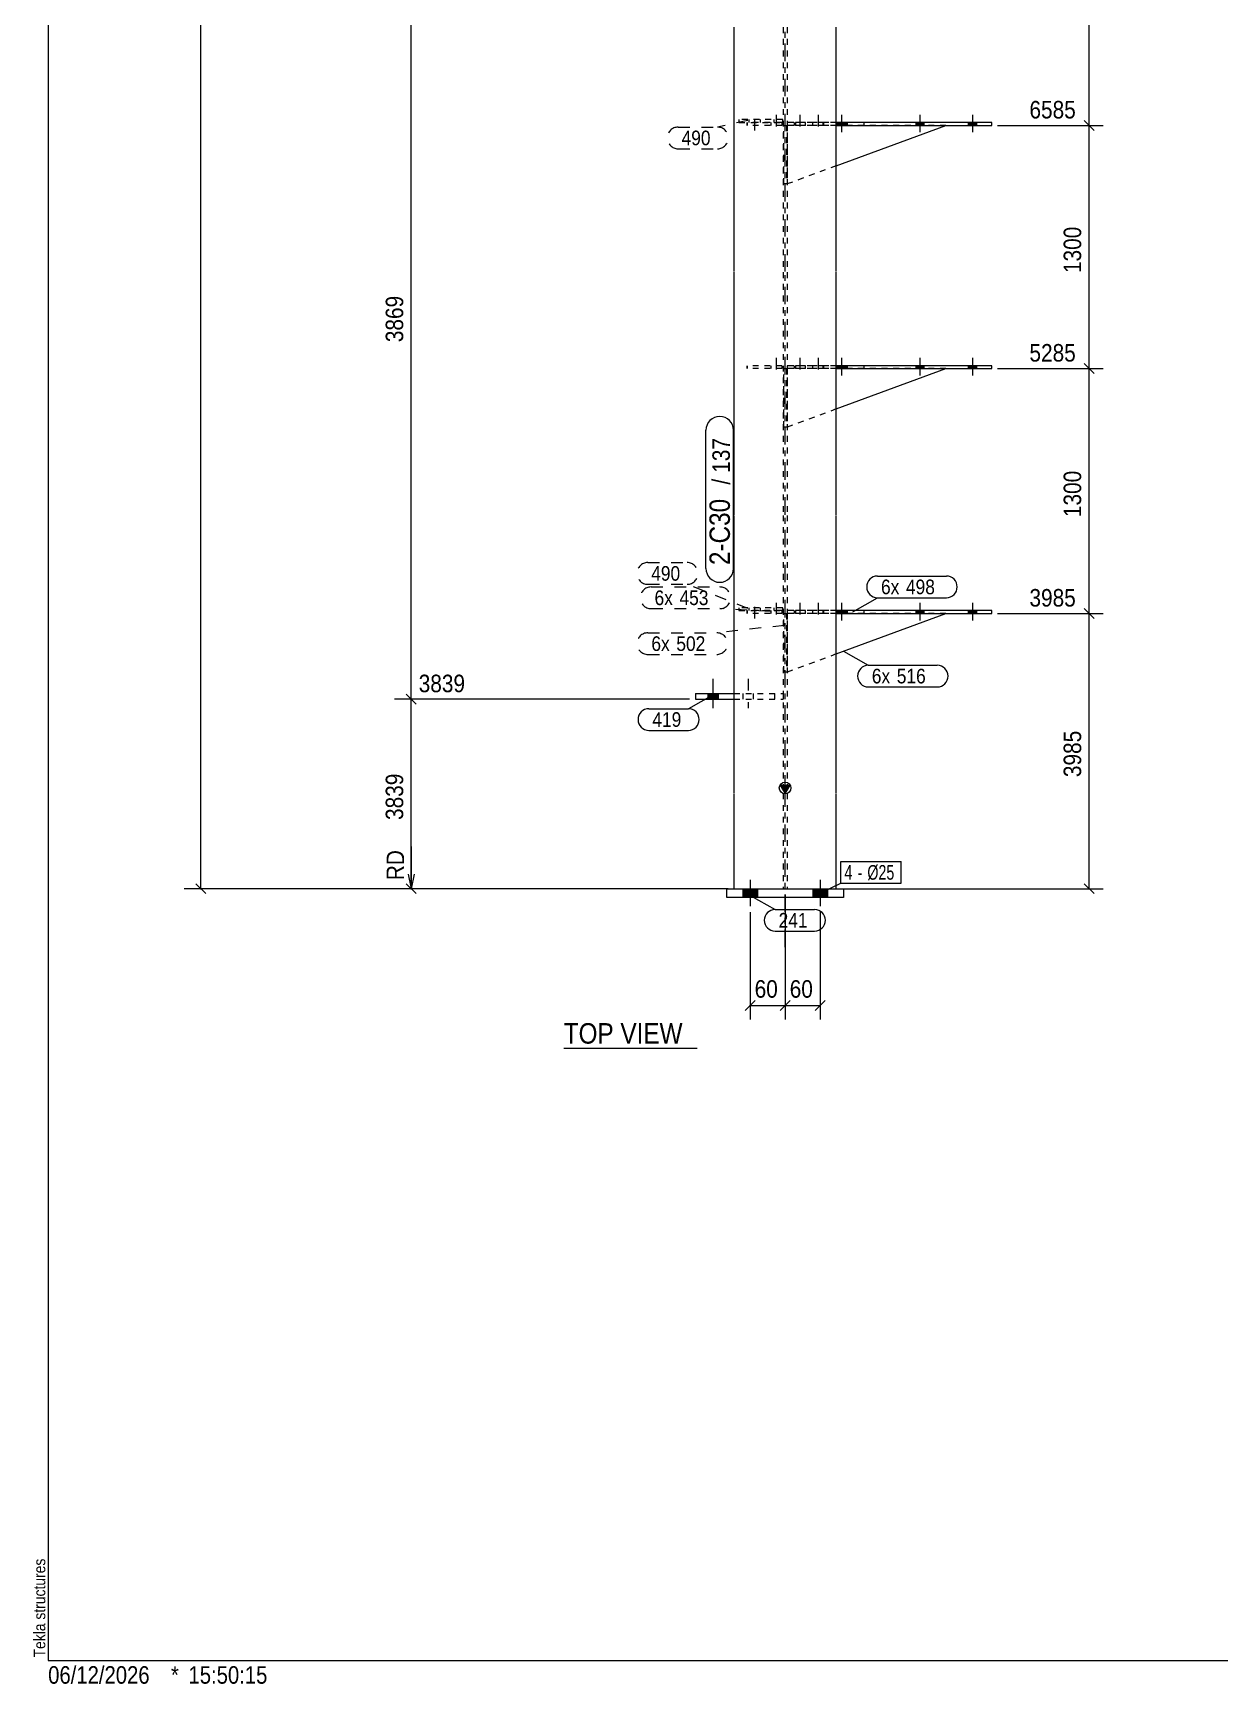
# Model space of a CAD drawing. Header units: millimetres. Extents: x 2 to 825, y 1 to 579.
# Drawn here: x 2.4 to 205.5, y 1 to 283.3 of the extents above; entities that cross this region are included whole.
import ezdxf

# ---------------------------------------------------------------- set-up
doc = ezdxf.new("R2010")
doc.units = ezdxf.units.MM
for name, pattern in [('XKITLINE00', [0]), ('XKITLINE01', [4, 1, -1, 1, -1]), ('XKITLINE02', [4, 2, -2]), ('XKITLINE03', [6, 3, -1, 1, -1])]:
    doc.linetypes.add(name, pattern=pattern)
for name, color, linetype, lineweight in [('Bolt', 3, 'Continuous', 0), ('BoltMark', 7, 'Continuous', 0), ('Dimensions', 7, 'Continuous', 0), ('DrawingSheet', 5, 'Continuous', 0), ('OtherObjectType', 7, 'Continuous', 0), ('Part', 2, 'Continuous', 0), ('PartMark', 7, 'Continuous', 0)]:
    doc.layers.add(name, color=color, linetype=linetype, lineweight=lineweight)
doc.styles.add('ARIAL', font='ARIAL.TTF')
doc.styles.add('ARIAL_NARROW', font='ARIALN.TTF')

# ---------------------------------------------------------------- blocks, each defined once
blk = doc.blocks.new('*A73')
at = {"layer": 'Bolt', "color": 3, "linetype": 'XKITLINE02', "lineweight": 0}
for p, q in [((124.91, 268.01), (124.91, 268.51)), ((125.89, 266.66), (125.89, 269.66)), ((126.88, 268.01), (126.88, 268.51))]:
    blk.add_line(p, q, dxfattribs=at)
blk = doc.blocks.new('*A75')
at = {"layer": 'Bolt'}
blk.add_hatch(color=3, dxfattribs=at).paths.add_polyline_path([(117.84, 169.38), (117.84, 170.38), (119.64, 170.38), (119.64, 169.38)], flags=17)
blk.add_hatch(color=3, dxfattribs=at).paths.add_polyline_path([(117.84, 169.38), (117.84, 170.38), (119.64, 170.38), (119.64, 169.38)], flags=17)
at = {"layer": 'Bolt', "color": 3, "linetype": 'XKITLINE00', "lineweight": 0}
for p, q in [((118.74, 172.88), (118.74, 167.88)), ((118.74, 172.88), (118.74, 167.88)), ((117.84, 170.38), (117.84, 169.38)), ((117.84, 170.38), (117.84, 169.38)), ((119.64, 170.38), (119.64, 169.38)), ((119.64, 170.38), (119.64, 169.38))]:
    blk.add_line(p, q, dxfattribs=at)
at = {"layer": 'Bolt', "color": 3, "linetype": 'XKITLINE02', "lineweight": 0}
for p, q in [((124.74, 172.88), (124.74, 167.88)), ((124.74, 172.88), (124.74, 167.88)), ((123.84, 170.38), (123.84, 169.38)), ((123.84, 170.38), (123.84, 169.38)), ((125.64, 170.38), (125.64, 169.38)), ((125.64, 170.38), (125.64, 169.38))]:
    blk.add_line(p, q, dxfattribs=at)
blk = doc.blocks.new('*A77')
at = {"layer": 'Bolt'}
for points in [[(126.34, 136.98), (126.34, 135.48), (123.84, 135.48), (123.84, 136.98)], [(126.34, 136.98), (126.34, 135.48), (123.84, 135.48), (123.84, 136.98)], [(138.34, 136.98), (138.34, 135.48), (135.84, 135.48), (135.84, 136.98)], [(138.34, 136.98), (138.34, 135.48), (135.84, 135.48), (135.84, 136.98)]]:
    blk.add_hatch(color=3, dxfattribs=at).paths.add_polyline_path(points, flags=17)
at = {"layer": 'Bolt', "color": 3, "linetype": 'XKITLINE00', "lineweight": 0}
for p, q in [((125.09, 138.48), (125.09, 133.98)), ((125.09, 138.48), (125.09, 133.98)), ((137.09, 138.48), (137.09, 133.98)), ((137.09, 138.48), (137.09, 133.98)), ((123.84, 136.98), (123.84, 135.48)), ((123.84, 136.98), (123.84, 135.48)), ((126.34, 136.98), (126.34, 135.48)), ((126.34, 136.98), (126.34, 135.48)), ((135.84, 136.98), (135.84, 135.48)), ((135.84, 136.98), (135.84, 135.48)), ((138.34, 136.98), (138.34, 135.48)), ((138.34, 136.98), (138.34, 135.48))]:
    blk.add_line(p, q, dxfattribs=at)
blk = doc.blocks.new('*A79')
at = {"layer": 'Part'}
blk.add_hatch(color=2, dxfattribs=at).paths.add_polyline_path([(130.29, 154.7), (131.89, 154.7), (131.09, 153.3)], flags=17)
at = {"layer": 'Part', "color": 2, "linetype": 'XKITLINE00', "lineweight": 0}
for p, q in [((122.34, 242.51), (122.34, 284.31)), ((139.84, 242.51), (139.84, 284.31)), ((122.34, 200.93), (122.34, 242.41)), ((139.84, 200.93), (139.84, 242.41)), ((122.34, 153.38), (122.34, 200.83)), ((139.84, 153.38), (139.84, 200.83)), ((122.34, 136.98), (122.34, 153.28)), ((131.09, 153.3), (130.29, 154.7)), ((130.29, 154.7), (131.89, 154.7)), ((131.89, 154.7), (131.09, 153.3)), ((139.84, 136.98), (139.84, 153.28))]:
    blk.add_line(p, q, dxfattribs=at)
at = {"layer": 'Part', "color": 7, "linetype": 'XKITLINE01', "lineweight": 0}
for p, q in [((130.74, 284.31), (130.74, 242.51)), ((131.44, 284.31), (131.44, 242.51)), ((130.74, 242.41), (130.74, 200.93)), ((131.44, 242.41), (131.44, 200.93)), ((130.74, 200.83), (130.74, 153.38)), ((131.44, 200.83), (131.44, 153.38)), ((130.74, 153.28), (130.74, 136.98)), ((131.44, 153.28), (131.44, 136.98)), ((122.34, 136.98), (139.84, 136.98))]:
    blk.add_line(p, q, dxfattribs=at)
at = {"layer": 'Part', "color": 7, "linetype": 'XKITLINE03', "lineweight": 0}
for p, q in [((131.09, 242.51), (131.09, 284.31)), ((131.09, 200.93), (131.09, 242.41)), ((131.09, 153.38), (131.09, 200.83)), ((131.09, 126.98), (131.09, 153.28))]:
    blk.add_line(p, q, dxfattribs=at)
at = {"layer": 'Part', "color": 2, "linetype": 'XKITLINE00', "lineweight": 0}
blk.add_circle((131.09, 154.2), 1, dxfattribs=at)
blk = doc.blocks.new('*A80')
at = {"layer": 'Part', "color": 7, "linetype": 'XKITLINE01', "lineweight": 0}
for p, q in [((131.44, 184.53), (131.44, 184.03)), ((139.84, 184.53), (131.44, 184.53)), ((139.84, 184.03), (131.44, 184.03))]:
    blk.add_line(p, q, dxfattribs=at)
at = {"layer": 'Part', "color": 2, "linetype": 'XKITLINE00', "lineweight": 0}
for p, q in [((166.44, 184.53), (139.84, 184.53)), ((139.84, 184.03), (166.44, 184.03)), ((166.44, 184.03), (166.44, 184.53))]:
    blk.add_line(p, q, dxfattribs=at)
blk = doc.blocks.new('*A81')
at = {"layer": 'Part', "color": 7, "linetype": 'XKITLINE01', "lineweight": 0}
for p, q in [((131.44, 184.03), (131.44, 174.03)), ((158.59, 184.03), (131.44, 184.03)), ((139.84, 177.12), (131.44, 174.03))]:
    blk.add_line(p, q, dxfattribs=at)
at = {"layer": 'Part', "color": 2, "linetype": 'XKITLINE00', "lineweight": 0}
blk.add_line((139.84, 177.12), (158.59, 184.03), dxfattribs=at)
blk = doc.blocks.new('*A82')
at = {"layer": 'Part', "color": 7, "linetype": 'XKITLINE01', "lineweight": 0}
for p, q in [((131.44, 226.43), (131.44, 225.93)), ((139.84, 226.43), (131.44, 226.43)), ((139.84, 225.93), (131.44, 225.93))]:
    blk.add_line(p, q, dxfattribs=at)
at = {"layer": 'Part', "color": 2, "linetype": 'XKITLINE00', "lineweight": 0}
for p, q in [((166.44, 226.43), (139.84, 226.43)), ((139.84, 225.93), (166.44, 225.93)), ((166.44, 225.93), (166.44, 226.43))]:
    blk.add_line(p, q, dxfattribs=at)
blk = doc.blocks.new('*A83')
at = {"layer": 'Part', "color": 7, "linetype": 'XKITLINE01', "lineweight": 0}
for p, q in [((131.44, 225.93), (131.44, 215.93)), ((158.59, 225.93), (131.44, 225.93)), ((139.84, 219.02), (131.44, 215.93))]:
    blk.add_line(p, q, dxfattribs=at)
at = {"layer": 'Part', "color": 2, "linetype": 'XKITLINE00', "lineweight": 0}
blk.add_line((139.84, 219.02), (158.59, 225.93), dxfattribs=at)
blk = doc.blocks.new('*A84')
at = {"layer": 'Part', "color": 7, "linetype": 'XKITLINE01', "lineweight": 0}
for p, q in [((131.44, 268.01), (131.44, 267.51)), ((139.84, 268.01), (131.44, 268.01)), ((139.84, 267.51), (131.44, 267.51))]:
    blk.add_line(p, q, dxfattribs=at)
at = {"layer": 'Part', "color": 2, "linetype": 'XKITLINE00', "lineweight": 0}
for p, q in [((166.44, 268.01), (139.84, 268.01)), ((139.84, 267.51), (166.44, 267.51)), ((166.44, 267.51), (166.44, 268.01))]:
    blk.add_line(p, q, dxfattribs=at)
blk = doc.blocks.new('*A85')
at = {"layer": 'Part', "color": 7, "linetype": 'XKITLINE01', "lineweight": 0}
for p, q in [((131.44, 267.51), (131.44, 257.51)), ((158.59, 267.51), (131.44, 267.51)), ((139.84, 260.6), (131.44, 257.51))]:
    blk.add_line(p, q, dxfattribs=at)
at = {"layer": 'Part', "color": 2, "linetype": 'XKITLINE00', "lineweight": 0}
blk.add_line((139.84, 260.6), (158.59, 267.51), dxfattribs=at)
blk = doc.blocks.new('*A92')
at = {"layer": 'Part', "color": 7, "linetype": 'XKITLINE01', "lineweight": 0}
for p, q in [((130.69, 185.03), (123.19, 185.03)), ((123.19, 185.03), (123.19, 184.53)), ((123.19, 184.53), (130.69, 184.53)), ((129.19, 184.53), (129.19, 185.03)), ((130.69, 184.53), (130.69, 185.03))]:
    blk.add_line(p, q, dxfattribs=at)
blk = doc.blocks.new('*A93')
at = {"layer": 'Part', "color": 7, "linetype": 'XKITLINE01', "lineweight": 0}
for p, q in [((130.84, 184.03), (131.34, 184.03)), ((130.84, 174.03), (130.84, 184.03)), ((130.84, 184.03), (131.34, 184.03)), ((131.34, 184.03), (131.34, 174.03)), ((131.34, 174.03), (130.84, 174.03))]:
    blk.add_line(p, q, dxfattribs=at)
blk = doc.blocks.new('*A94')
at = {"layer": 'Part', "color": 7, "linetype": 'XKITLINE01', "lineweight": 0}
for p, q in [((144.55, 184.53), (124.59, 184.53)), ((124.59, 184.53), (124.59, 184.03)), ((124.59, 184.03), (124.59, 184.53)), ((144.55, 184.03), (124.59, 184.03)), ((132.91, 184.03), (132.91, 184.53)), ((137.59, 184.53), (137.59, 184.03)), ((137.59, 184.03), (137.59, 184.53)), ((144.55, 184.53), (144.55, 184.03))]:
    blk.add_line(p, q, dxfattribs=at)
blk = doc.blocks.new('*A95')
at = {"layer": 'Part', "color": 7, "linetype": 'XKITLINE01', "lineweight": 0}
for p, q in [((130.84, 225.93), (131.34, 225.93)), ((130.84, 215.93), (130.84, 225.93)), ((130.84, 225.93), (131.34, 225.93)), ((131.34, 225.93), (131.34, 215.93)), ((131.34, 215.93), (130.84, 215.93))]:
    blk.add_line(p, q, dxfattribs=at)
blk = doc.blocks.new('*A96')
at = {"layer": 'Part', "color": 7, "linetype": 'XKITLINE01', "lineweight": 0}
for p, q in [((144.55, 226.43), (124.59, 226.43)), ((124.59, 226.43), (124.59, 225.93)), ((124.59, 225.93), (124.59, 226.43)), ((144.55, 225.93), (124.59, 225.93)), ((132.91, 225.93), (132.91, 226.43)), ((137.59, 226.43), (137.59, 225.93)), ((137.59, 225.93), (137.59, 226.43)), ((144.55, 226.43), (144.55, 225.93))]:
    blk.add_line(p, q, dxfattribs=at)
blk = doc.blocks.new('*A97')
at = {"layer": 'Part', "color": 7, "linetype": 'XKITLINE01', "lineweight": 0}
for p, q in [((130.84, 267.51), (131.34, 267.51)), ((130.84, 257.51), (130.84, 267.51)), ((130.84, 267.51), (131.34, 267.51)), ((131.34, 267.51), (131.34, 257.51)), ((131.34, 257.51), (130.84, 257.51))]:
    blk.add_line(p, q, dxfattribs=at)
blk = doc.blocks.new('*A98')
at = {"layer": 'Part', "color": 7, "linetype": 'XKITLINE01', "lineweight": 0}
for p, q in [((144.55, 268.01), (124.59, 268.01)), ((124.59, 268.01), (124.59, 267.51)), ((124.59, 267.51), (124.59, 268.01)), ((144.55, 267.51), (124.59, 267.51)), ((132.91, 267.51), (132.91, 268.01)), ((137.59, 268.01), (137.59, 267.51)), ((137.59, 267.51), (137.59, 268.01)), ((144.55, 268.01), (144.55, 267.51))]:
    blk.add_line(p, q, dxfattribs=at)
blk = doc.blocks.new('*A104')
at = {"layer": 'Part', "color": 7, "linetype": 'XKITLINE01', "lineweight": 0}
for p, q in [((130.69, 268.51), (123.19, 268.51)), ((123.19, 268.51), (123.19, 268.01)), ((129.19, 268.01), (129.19, 268.51)), ((130.69, 268.01), (130.69, 268.51)), ((123.19, 268.01), (130.69, 268.01))]:
    blk.add_line(p, q, dxfattribs=at)
blk = doc.blocks.new('*A107')
at = {"layer": 'Part', "color": 2, "linetype": 'XKITLINE00', "lineweight": 0}
for p, q in [((115.74, 170.38), (122.34, 170.38)), ((115.74, 170.38), (115.74, 169.38)), ((115.74, 169.38), (122.34, 169.38))]:
    blk.add_line(p, q, dxfattribs=at)
at = {"layer": 'Part', "color": 7, "linetype": 'XKITLINE01', "lineweight": 0}
for p, q in [((122.34, 170.38), (130.74, 170.38)), ((129.24, 170.38), (129.24, 169.38)), ((130.74, 170.38), (130.74, 169.38)), ((122.34, 169.38), (130.74, 169.38))]:
    blk.add_line(p, q, dxfattribs=at)
blk = doc.blocks.new('*A112')
at = {"layer": 'Part', "color": 2, "linetype": 'XKITLINE00', "lineweight": 0}
for p, q in [((121.09, 135.48), (121.09, 136.98)), ((121.09, 136.98), (141.09, 136.98)), ((141.09, 136.98), (141.09, 135.48)), ((141.09, 135.48), (121.09, 135.48))]:
    blk.add_line(p, q, dxfattribs=at)
blk = doc.blocks.new('*A120')
at = {"layer": 'Bolt'}
for points in [[(154.89, 184.53), (154.89, 184.03), (153.49, 184.03), (153.49, 184.53)], [(154.89, 184.53), (154.89, 184.03), (153.49, 184.03), (153.49, 184.53)], [(163.89, 184.53), (163.89, 184.03), (162.49, 184.03), (162.49, 184.53)], [(163.89, 184.53), (163.89, 184.03), (162.49, 184.03), (162.49, 184.53)]]:
    blk.add_hatch(color=3, dxfattribs=at).paths.add_polyline_path(points, flags=17)
at = {"layer": 'Bolt', "color": 3, "linetype": 'XKITLINE00', "lineweight": 0}
for p, q in [((153.49, 184.03), (153.49, 184.53)), ((153.49, 184.03), (153.49, 184.53)), ((154.19, 182.87), (154.19, 185.87)), ((154.19, 182.87), (154.19, 185.87)), ((154.89, 184.03), (154.89, 184.53)), ((154.89, 184.03), (154.89, 184.53)), ((162.49, 184.03), (162.49, 184.53)), ((162.49, 184.03), (162.49, 184.53)), ((163.19, 182.87), (163.19, 185.87)), ((163.19, 182.87), (163.19, 185.87)), ((163.89, 184.03), (163.89, 184.53)), ((163.89, 184.03), (163.89, 184.53))]:
    blk.add_line(p, q, dxfattribs=at)
blk = doc.blocks.new('*A121')
at = {"layer": 'Bolt'}
for points in [[(154.89, 226.43), (154.89, 225.93), (153.49, 225.93), (153.49, 226.43)], [(154.89, 226.43), (154.89, 225.93), (153.49, 225.93), (153.49, 226.43)], [(163.89, 226.43), (163.89, 225.93), (162.49, 225.93), (162.49, 226.43)], [(163.89, 226.43), (163.89, 225.93), (162.49, 225.93), (162.49, 226.43)]]:
    blk.add_hatch(color=3, dxfattribs=at).paths.add_polyline_path(points, flags=17)
at = {"layer": 'Bolt', "color": 3, "linetype": 'XKITLINE00', "lineweight": 0}
for p, q in [((153.49, 225.93), (153.49, 226.43)), ((153.49, 225.93), (153.49, 226.43)), ((154.19, 224.77), (154.19, 227.77)), ((154.19, 224.77), (154.19, 227.77)), ((154.89, 225.93), (154.89, 226.43)), ((154.89, 225.93), (154.89, 226.43)), ((162.49, 225.93), (162.49, 226.43)), ((162.49, 225.93), (162.49, 226.43)), ((163.19, 224.77), (163.19, 227.77)), ((163.19, 224.77), (163.19, 227.77)), ((163.89, 225.93), (163.89, 226.43)), ((163.89, 225.93), (163.89, 226.43))]:
    blk.add_line(p, q, dxfattribs=at)
blk = doc.blocks.new('*A122')
at = {"layer": 'Bolt'}
for points in [[(154.89, 268.01), (154.89, 267.51), (153.49, 267.51), (153.49, 268.01)], [(154.89, 268.01), (154.89, 267.51), (153.49, 267.51), (153.49, 268.01)], [(163.89, 268.01), (163.89, 267.51), (162.49, 267.51), (162.49, 268.01)], [(163.89, 268.01), (163.89, 267.51), (162.49, 267.51), (162.49, 268.01)]]:
    blk.add_hatch(color=3, dxfattribs=at).paths.add_polyline_path(points, flags=17)
at = {"layer": 'Bolt', "color": 3, "linetype": 'XKITLINE00', "lineweight": 0}
for p, q in [((154.19, 266.35), (154.19, 269.35)), ((154.19, 266.35), (154.19, 269.35)), ((163.19, 266.35), (163.19, 269.35)), ((163.19, 266.35), (163.19, 269.35)), ((153.49, 267.51), (153.49, 268.01)), ((153.49, 267.51), (153.49, 268.01)), ((154.89, 267.51), (154.89, 268.01)), ((154.89, 267.51), (154.89, 268.01)), ((162.49, 267.51), (162.49, 268.01)), ((162.49, 267.51), (162.49, 268.01)), ((163.89, 267.51), (163.89, 268.01)), ((163.89, 267.51), (163.89, 268.01))]:
    blk.add_line(p, q, dxfattribs=at)
blk = doc.blocks.new('*A126')
at = {"layer": 'Bolt', "color": 3, "linetype": 'XKITLINE02', "lineweight": 0}
for p, q in [((124.91, 184.53), (124.91, 185.03)), ((125.89, 183.18), (125.89, 186.18)), ((126.88, 184.53), (126.88, 185.03))]:
    blk.add_line(p, q, dxfattribs=at)
blk = doc.blocks.new('*A127')
at = {"layer": 'Bolt'}
blk.add_hatch(color=3, dxfattribs=at).paths.add_polyline_path([(141.69, 184.53), (141.69, 184.03), (139.81, 184.03), (139.81, 184.53)], flags=17)
at = {"layer": 'Bolt', "color": 3, "linetype": 'XKITLINE02', "lineweight": 0}
for p, q in [((128.63, 184.53), (128.63, 184.03)), ((129.57, 185.87), (129.57, 182.87)), ((130.51, 184.53), (130.51, 184.03)), ((132.65, 184.53), (132.65, 184.03)), ((133.59, 185.87), (133.59, 182.87)), ((134.53, 184.53), (134.53, 184.03)), ((135.79, 184.53), (135.79, 184.03)), ((136.73, 185.87), (136.73, 182.87)), ((137.67, 184.53), (137.67, 184.03))]:
    blk.add_line(p, q, dxfattribs=at)
at = {"layer": 'Bolt', "color": 3, "linetype": 'XKITLINE00', "lineweight": 0}
for p, q in [((139.81, 184.53), (139.81, 184.03)), ((140.75, 185.87), (140.75, 182.87)), ((141.69, 184.53), (141.69, 184.03))]:
    blk.add_line(p, q, dxfattribs=at)
blk = doc.blocks.new('*A128')
at = {"layer": 'Bolt'}
blk.add_hatch(color=3, dxfattribs=at).paths.add_polyline_path([(141.69, 226.43), (141.69, 225.93), (139.81, 225.93), (139.81, 226.43)], flags=17)
at = {"layer": 'Bolt', "color": 3, "linetype": 'XKITLINE02', "lineweight": 0}
for p, q in [((128.63, 226.43), (128.63, 225.93)), ((129.57, 227.77), (129.57, 224.77)), ((130.51, 226.43), (130.51, 225.93)), ((132.65, 226.43), (132.65, 225.93)), ((133.59, 227.77), (133.59, 224.77)), ((134.53, 226.43), (134.53, 225.93)), ((135.79, 226.43), (135.79, 225.93)), ((136.73, 227.77), (136.73, 224.77)), ((137.67, 226.43), (137.67, 225.93))]:
    blk.add_line(p, q, dxfattribs=at)
at = {"layer": 'Bolt', "color": 3, "linetype": 'XKITLINE00', "lineweight": 0}
for p, q in [((139.81, 226.43), (139.81, 225.93)), ((140.75, 227.77), (140.75, 224.77)), ((141.69, 226.43), (141.69, 225.93))]:
    blk.add_line(p, q, dxfattribs=at)
blk = doc.blocks.new('*A129')
at = {"layer": 'Bolt'}
blk.add_hatch(color=3, dxfattribs=at).paths.add_polyline_path([(141.69, 268.01), (141.69, 267.51), (139.81, 267.51), (139.81, 268.01)], flags=17)
at = {"layer": 'Bolt', "color": 3, "linetype": 'XKITLINE02', "lineweight": 0}
for p, q in [((129.57, 269.35), (129.57, 266.35)), ((133.59, 269.35), (133.59, 266.35)), ((136.73, 269.35), (136.73, 266.35)), ((128.63, 268.01), (128.63, 267.51)), ((130.51, 268.01), (130.51, 267.51)), ((132.65, 268.01), (132.65, 267.51)), ((134.53, 268.01), (134.53, 267.51)), ((135.79, 268.01), (135.79, 267.51)), ((137.67, 268.01), (137.67, 267.51))]:
    blk.add_line(p, q, dxfattribs=at)
at = {"layer": 'Bolt', "color": 3, "linetype": 'XKITLINE00', "lineweight": 0}
for p, q in [((140.75, 269.35), (140.75, 266.35)), ((139.81, 268.01), (139.81, 267.51)), ((141.69, 268.01), (141.69, 267.51))]:
    blk.add_line(p, q, dxfattribs=at)
blk = doc.blocks.new('*A174')
at = {"layer": 'DrawingSheet', "color": 5, "linetype": 'XKITLINE00', "lineweight": 0}
for p, q in [((5, 579), (5, 5)), ((5, 5), (825, 5))]:
    blk.add_line(p, q, dxfattribs=at)
at = {"layer": 'DrawingSheet', "color": 5, "style": 'ARIAL', "width": 0.85}
blk.add_text('Tekla structures', height=2, rotation=90, dxfattribs=at).set_placement((4.5, 5.5))
blk = doc.blocks.new('*A181')
at = {"layer": 'OtherObjectType', "color": 7, "style": 'ARIAL_NARROW', "width": 1.008832}
for s, p in [('06/12/2026', (4.99, 1)), ('*', (26, 1)), ('15:50:15', (29, 1))]:
    blk.add_text(s, height=3, dxfattribs=at).set_placement(p)
blk = doc.blocks.new('*A251')
at = {"layer": 'Dimensions', "color": 7, "linetype": 'XKITLINE00', "lineweight": 0}
for p, q in [((131.09, 135.98), (131.09, 114.58)), ((125.09, 132.98), (125.09, 114.58)), ((125.94, 117.83), (124.25, 116.13)), ((125.09, 116.98), (131.09, 116.98)), ((131.94, 117.83), (130.25, 116.13))]:
    blk.add_line(p, q, dxfattribs=at)
at = {"layer": 'Dimensions', "color": 3}
for p in [(125.09, 116.98), (131.09, 116.98)]:
    blk.add_point(p, dxfattribs=at)
at = {"layer": 'Dimensions', "color": 3, "style": 'ARIAL', "width": 0.85}
blk.add_text('60', height=3, dxfattribs=at).set_placement((125.87, 118.33))
blk = doc.blocks.new('*A252')
at = {"layer": 'Dimensions', "color": 7, "linetype": 'XKITLINE00', "lineweight": 0}
for p, q in [((131.09, 135.98), (131.09, 114.58)), ((137.09, 132.98), (137.09, 114.58)), ((131.94, 117.83), (130.25, 116.13)), ((131.09, 116.98), (137.09, 116.98)), ((137.94, 117.83), (136.25, 116.13))]:
    blk.add_line(p, q, dxfattribs=at)
at = {"layer": 'Dimensions', "color": 3}
for p in [(131.09, 116.98), (137.09, 116.98)]:
    blk.add_point(p, dxfattribs=at)
at = {"layer": 'Dimensions', "color": 3, "style": 'ARIAL', "width": 0.85}
blk.add_text('60', height=3, dxfattribs=at).set_placement((131.87, 118.33))
blk = doc.blocks.new('*A253')
at = {"layer": 'PartMark', "color": 7, "linetype": 'XKITLINE00', "lineweight": 0}
for p, q in [((125.12, 135.81), (129.37, 133.42)), ((129.37, 133.42), (136.13, 133.42)), ((129.37, 129.72), (136.13, 129.72))]:
    blk.add_line(p, q, dxfattribs=at)
for centre, start, end in [((129.37, 131.57), 90, 270), ((136.13, 131.57), 270, 90)]:
    blk.add_arc(centre, 1.85, start, end, dxfattribs=at)
at = {"layer": 'PartMark', "color": 3, "style": 'ARIAL', "width": 0.85}
blk.add_text('241', height=2.5, dxfattribs=at).set_placement((129.97, 130.32))
blk = doc.blocks.new('*A254')
at = {"layer": 'OtherObjectType', "color": 7, "linetype": 'XKITLINE00', "lineweight": 0}
blk.add_line((93.21, 109.73), (116.03, 109.73), dxfattribs=at)
at = {"layer": 'OtherObjectType', "color": 7, "style": 'ARIAL', "width": 0.85}
blk.add_text('TOP VIEW', height=3.5, dxfattribs=at).set_placement((93.21, 110.48))
blk = doc.blocks.new('*A257')
at = {"layer": 'Dimensions', "color": 7, "linetype": 'XKITLINE00', "lineweight": 0}
for p, q in [((167.44, 184.03), (185.49, 184.03)), ((182.25, 184.88), (183.94, 183.18)), ((183.09, 136.98), (183.09, 184.03)), ((140.84, 136.98), (185.49, 136.98)), ((182.25, 137.83), (183.94, 136.13))]:
    blk.add_line(p, q, dxfattribs=at)
at = {"layer": 'Dimensions', "color": 3}
for p in [(183.09, 184.03), (183.09, 136.98)]:
    blk.add_point(p, dxfattribs=at)
at = {"layer": 'Dimensions', "color": 3, "style": 'ARIAL', "width": 0.85}
blk.add_text('3985', height=3, dxfattribs=at).set_placement((172.89, 185.23))
blk.add_text('3985', height=3, rotation=90.0002, dxfattribs=at).set_placement((181.74, 156.06))
blk = doc.blocks.new('*A258')
at = {"layer": 'Dimensions', "color": 7, "linetype": 'XKITLINE00', "lineweight": 0}
for p, q in [((167.44, 225.93), (185.49, 225.93)), ((182.25, 226.78), (183.94, 225.08)), ((183.09, 184.03), (183.09, 225.93)), ((167.44, 184.03), (185.49, 184.03)), ((182.25, 184.88), (183.94, 183.18))]:
    blk.add_line(p, q, dxfattribs=at)
at = {"layer": 'Dimensions', "color": 3}
for p in [(183.09, 225.93), (183.09, 184.03)]:
    blk.add_point(p, dxfattribs=at)
at = {"layer": 'Dimensions', "color": 3, "style": 'ARIAL', "width": 0.85}
blk.add_text('5285', height=3, dxfattribs=at).set_placement((172.89, 227.13))
blk.add_text('1300', height=3, rotation=90.0002, dxfattribs=at).set_placement((181.74, 200.53))
blk = doc.blocks.new('*A259')
at = {"layer": 'Dimensions', "color": 7, "linetype": 'XKITLINE00', "lineweight": 0}
for p, q in [((182.25, 268.36), (183.94, 266.66)), ((167.44, 267.51), (185.49, 267.51)), ((183.09, 225.93), (183.09, 267.51)), ((167.44, 225.93), (185.49, 225.93)), ((182.25, 226.78), (183.94, 225.08))]:
    blk.add_line(p, q, dxfattribs=at)
at = {"layer": 'Dimensions', "color": 3}
for p in [(183.09, 267.51), (183.09, 225.93)]:
    blk.add_point(p, dxfattribs=at)
at = {"layer": 'Dimensions', "color": 3, "style": 'ARIAL', "width": 0.85}
blk.add_text('6585', height=3, dxfattribs=at).set_placement((172.89, 268.71))
blk.add_text('1300', height=3, rotation=90.0002, dxfattribs=at).set_placement((181.74, 242.27))
blk = doc.blocks.new('*A260')
at = {"layer": 'Dimensions', "color": 7, "linetype": 'XKITLINE00', "lineweight": 0}
for p, q in [((167.44, 318.2), (185.49, 318.2)), ((182.25, 319.05), (183.94, 317.35)), ((183.09, 267.51), (183.09, 318.2)), ((182.25, 268.36), (183.94, 266.66)), ((167.44, 267.51), (185.49, 267.51))]:
    blk.add_line(p, q, dxfattribs=at)
at = {"layer": 'Dimensions', "color": 3}
for p in [(183.09, 318.2), (183.09, 267.51)]:
    blk.add_point(p, dxfattribs=at)
at = {"layer": 'Dimensions', "color": 3, "style": 'ARIAL', "width": 0.85}
blk.add_text('7885', height=3, dxfattribs=at).set_placement((172.89, 319.4))
blk.add_text('1300', height=3, rotation=90.0002, dxfattribs=at).set_placement((181.74, 288.4))
blk = doc.blocks.new('*A264')
at = {"layer": 'Dimensions', "color": 7, "linetype": 'XKITLINE00', "lineweight": 0}
for p, q in [((66.25, 170.23), (67.94, 168.53)), ((114.74, 169.38), (64.24, 169.38)), ((67.09, 136.98), (67.09, 169.38)), ((67.09, 144.2), (67.09, 136.98)), ((66.59, 139.48), (67.09, 136.98)), ((67.59, 139.48), (67.09, 136.98)), ((121.34, 136.98), (62.59, 136.98)), ((121.34, 136.98), (64.24, 136.98)), ((66.25, 137.83), (67.94, 136.13))]:
    blk.add_line(p, q, dxfattribs=at)
at = {"layer": 'Dimensions', "color": 3}
for p in [(67.09, 169.38), (67.09, 136.98)]:
    blk.add_point(p, dxfattribs=at)
at = {"layer": 'Dimensions', "color": 7}
blk.add_point((67.09, 136.98), dxfattribs=at)
at = {"layer": 'Dimensions', "color": 3, "style": 'ARIAL', "width": 0.85}
blk.add_text('3839', height=3, dxfattribs=at).set_placement((68.39, 170.58))
for s, p in [('3839', (65.74, 148.73)), ('RD', (65.89, 138.43))]:
    blk.add_text(s, height=3, rotation=90.0002, dxfattribs=at).set_placement(p)
blk = doc.blocks.new('*A265')
at = {"layer": 'Dimensions', "color": 7, "linetype": 'XKITLINE00', "lineweight": 0}
for p, q in [((114.74, 300.41), (64.24, 300.41)), ((66.25, 301.26), (67.94, 299.56)), ((67.09, 169.38), (67.09, 300.41)), ((66.25, 170.23), (67.94, 168.53)), ((114.74, 169.38), (64.24, 169.38))]:
    blk.add_line(p, q, dxfattribs=at)
at = {"layer": 'Dimensions', "color": 3}
for p in [(67.09, 300.41), (67.09, 169.38)]:
    blk.add_point(p, dxfattribs=at)
at = {"layer": 'Dimensions', "color": 3, "style": 'ARIAL', "width": 0.85}
blk.add_text('7707', height=3, dxfattribs=at).set_placement((68.39, 301.61))
blk.add_text('3869', height=3, rotation=90.0002, dxfattribs=at).set_placement((65.74, 230.45))
blk = doc.blocks.new('*A272')
at = {"layer": 'BoltMark', "color": 7, "linetype": 'XKITLINE00', "lineweight": 0}
for p, q in [((140.63, 141.62), (150.93, 141.62)), ((140.63, 137.92), (140.63, 141.62)), ((150.93, 137.92), (150.93, 141.62)), ((137.09, 136.23), (140.63, 137.92)), ((140.63, 137.92), (150.93, 137.92))]:
    blk.add_line(p, q, dxfattribs=at)
at = {"layer": 'BoltMark', "color": 3, "style": 'ARIAL_NARROW', "width": 0.85}
for s, p in [('4', (141.23, 138.52)), ('-', (143.5, 138.52)), ('Ø25', (145.16, 138.52))]:
    blk.add_text(s, height=2.5, dxfattribs=at).set_placement(p)
blk = doc.blocks.new('*A283')
at = {"layer": 'PartMark', "color": 7, "linetype": 'XKITLINE00', "lineweight": 0}
for p, q in [((118.77, 170.15), (114.53, 167.76)), ((107.77, 167.76), (114.53, 167.76)), ((107.77, 164.06), (114.53, 164.06))]:
    blk.add_line(p, q, dxfattribs=at)
for centre, start, end in [((107.77, 165.91), 90, 270), ((114.53, 165.91), 270, 90)]:
    blk.add_arc(centre, 1.85, start, end, dxfattribs=at)
at = {"layer": 'PartMark', "color": 3, "style": 'ARIAL', "width": 0.85}
blk.add_text('419', height=2.5, dxfattribs=at).set_placement((108.37, 164.66))
blk = doc.blocks.new('*A284')
at = {"layer": 'PartMark', "color": 7, "linetype": 'XKITLINE02', "lineweight": 0}
for p, q in [((124.72, 268.38), (119.53, 267.23)), ((112.77, 267.23), (119.53, 267.23)), ((112.77, 263.53), (119.53, 263.53))]:
    blk.add_line(p, q, dxfattribs=at)
for centre, start, end in [((112.77, 265.38), 90, 270), ((119.53, 265.38), 270, 90)]:
    blk.add_arc(centre, 1.85, start, end, dxfattribs=at)
at = {"layer": 'PartMark', "color": 3, "style": 'ARIAL', "width": 0.85}
blk.add_text('490', height=2.5, dxfattribs=at).set_placement((113.37, 264.13))
blk = doc.blocks.new('*A286')
at = {"layer": 'PartMark', "color": 7, "linetype": 'XKITLINE02', "lineweight": 0}
for p, q in [((107.57, 192.75), (114.33, 192.75)), ((107.57, 189.05), (114.33, 189.05)), ((124.72, 184.9), (114.33, 189.05))]:
    blk.add_line(p, q, dxfattribs=at)
for centre, start, end in [((107.57, 190.9), 90, 270), ((114.33, 190.9), 270, 90)]:
    blk.add_arc(centre, 1.85, start, end, dxfattribs=at)
at = {"layer": 'PartMark', "color": 3, "style": 'ARIAL', "width": 0.85}
blk.add_text('490', height=2.5, dxfattribs=at).set_placement((108.17, 189.65))
blk = doc.blocks.new('*A287')
at = {"layer": 'PartMark', "color": 7, "linetype": 'XKITLINE00', "lineweight": 0}
for p, q in [((117.54, 191.73), (117.54, 215.38)), ((122.24, 191.73), (122.24, 215.38))]:
    blk.add_line(p, q, dxfattribs=at)
for centre, start, end in [((119.89, 215.38), 0, 180), ((119.89, 191.73), 180, 0)]:
    blk.add_arc(centre, 2.35, start, end, dxfattribs=at)
at = {"layer": 'PartMark', "color": 3, "style": 'ARIAL', "width": 0.85}
for s, p in [('137', (121.64, 208.11)), ('/', (121.64, 206.09))]:
    blk.add_text(s, height=3, rotation=90.0002, dxfattribs=at).set_placement(p)
at = {"layer": 'PartMark', "color": 1, "style": 'ARIAL', "width": 0.85}
blk.add_text('2-C30', height=3.5, rotation=90.0002, dxfattribs=at).set_placement((121.64, 192.33))
blk = doc.blocks.new('*A288')
at = {"layer": 'PartMark', "color": 7, "linetype": 'XKITLINE00', "lineweight": 0}
for p, q in [((146.89, 190.44), (158.68, 190.44)), ((142.65, 184.35), (146.89, 186.74)), ((146.89, 186.74), (158.68, 186.74))]:
    blk.add_line(p, q, dxfattribs=at)
for centre, start, end in [((146.89, 188.59), 90, 270), ((158.68, 188.59), 270, 90)]:
    blk.add_arc(centre, 1.85, start, end, dxfattribs=at)
at = {"layer": 'PartMark', "color": 3, "style": 'ARIAL', "width": 0.85}
for s, p in [('6x', (147.49, 187.34)), ('498', (151.76, 187.34))]:
    blk.add_text(s, height=2.5, dxfattribs=at).set_placement(p)
blk = doc.blocks.new('*A289')
at = {"layer": 'PartMark', "color": 7, "linetype": 'XKITLINE02', "lineweight": 0}
for p, q in [((108.14, 188.58), (119.92, 188.58)), ((108.14, 184.88), (119.92, 184.88)), ((128.61, 184.4), (119.92, 184.88))]:
    blk.add_line(p, q, dxfattribs=at)
for centre, start, end in [((108.14, 186.73), 90, 270), ((119.92, 186.73), 270, 90)]:
    blk.add_arc(centre, 1.85, start, end, dxfattribs=at)
at = {"layer": 'PartMark', "color": 3, "style": 'ARIAL', "width": 0.85}
for s, p in [('6x', (108.74, 185.48)), ('453', (113.01, 185.48))]:
    blk.add_text(s, height=2.5, dxfattribs=at).set_placement(p)
blk = doc.blocks.new('*A290')
at = {"layer": 'PartMark', "color": 7, "linetype": 'XKITLINE00', "lineweight": 0}
for p, q in [((141.08, 177.59), (145.32, 175.19)), ((145.32, 175.19), (157.11, 175.19)), ((145.32, 171.49), (157.11, 171.49))]:
    blk.add_line(p, q, dxfattribs=at)
for centre, start, end in [((145.32, 173.34), 90, 270), ((157.11, 173.34), 270, 90)]:
    blk.add_arc(centre, 1.85, start, end, dxfattribs=at)
at = {"layer": 'PartMark', "color": 3, "style": 'ARIAL', "width": 0.85}
for s, p in [('6x', (145.92, 172.09)), ('516', (150.19, 172.09))]:
    blk.add_text(s, height=2.5, dxfattribs=at).set_placement(p)
blk = doc.blocks.new('*A291')
at = {"layer": 'PartMark', "color": 7, "linetype": 'XKITLINE02', "lineweight": 0}
for p, q in [((107.6, 180.74), (119.38, 180.74)), ((130.97, 182), (119.38, 180.74)), ((107.6, 177.04), (119.38, 177.04))]:
    blk.add_line(p, q, dxfattribs=at)
for centre, start, end in [((107.6, 178.89), 90, 270), ((119.38, 178.89), 270, 90)]:
    blk.add_arc(centre, 1.85, start, end, dxfattribs=at)
at = {"layer": 'PartMark', "color": 3, "style": 'ARIAL', "width": 0.85}
for s, p in [('6x', (108.2, 177.64)), ('502', (112.47, 177.64))]:
    blk.add_text(s, height=2.5, dxfattribs=at).set_placement(p)
blk = doc.blocks.new('*A294')
at = {"layer": 'Dimensions', "color": 7, "linetype": 'XKITLINE00', "lineweight": 0}
for p, q in [((31.09, 136.98), (31.09, 441.12)), ((121.34, 136.98), (28.24, 136.98)), ((30.25, 137.83), (31.94, 136.13))]:
    blk.add_line(p, q, dxfattribs=at)
at = {"layer": 'Dimensions', "color": 3}
blk.add_point((31.09, 136.98), dxfattribs=at)

msp = doc.modelspace()

# ---------------------------------------------------------------- block references
at = {"lineweight": 0}
for name in ['*A174', '*A294', '*A260', '*A265', '*A259', '*A284', '*A104', '*A73', '*A129', '*A122', '*A98', '*A97', '*A84', '*A85', '*A258', '*A96', '*A128', '*A95', '*A82', '*A83', '*A121', '*A287', '*A286', '*A288', '*A289', '*A257', '*A92', '*A94', '*A126', '*A127', '*A93', '*A80', '*A81', '*A120', '*A291', '*A290', '*A264', '*A75', '*A283', '*A107', '*A272', '*A77', '*A112', '*A251', '*A253', '*A252', '*A254', '*A181']:
    msp.add_blockref(name, (0, 0), dxfattribs=at)
at = {"layer": 'Part', "lineweight": 0}
msp.add_blockref('*A79', (0, 0), dxfattribs=at)

doc.saveas('drawing.dxf')
